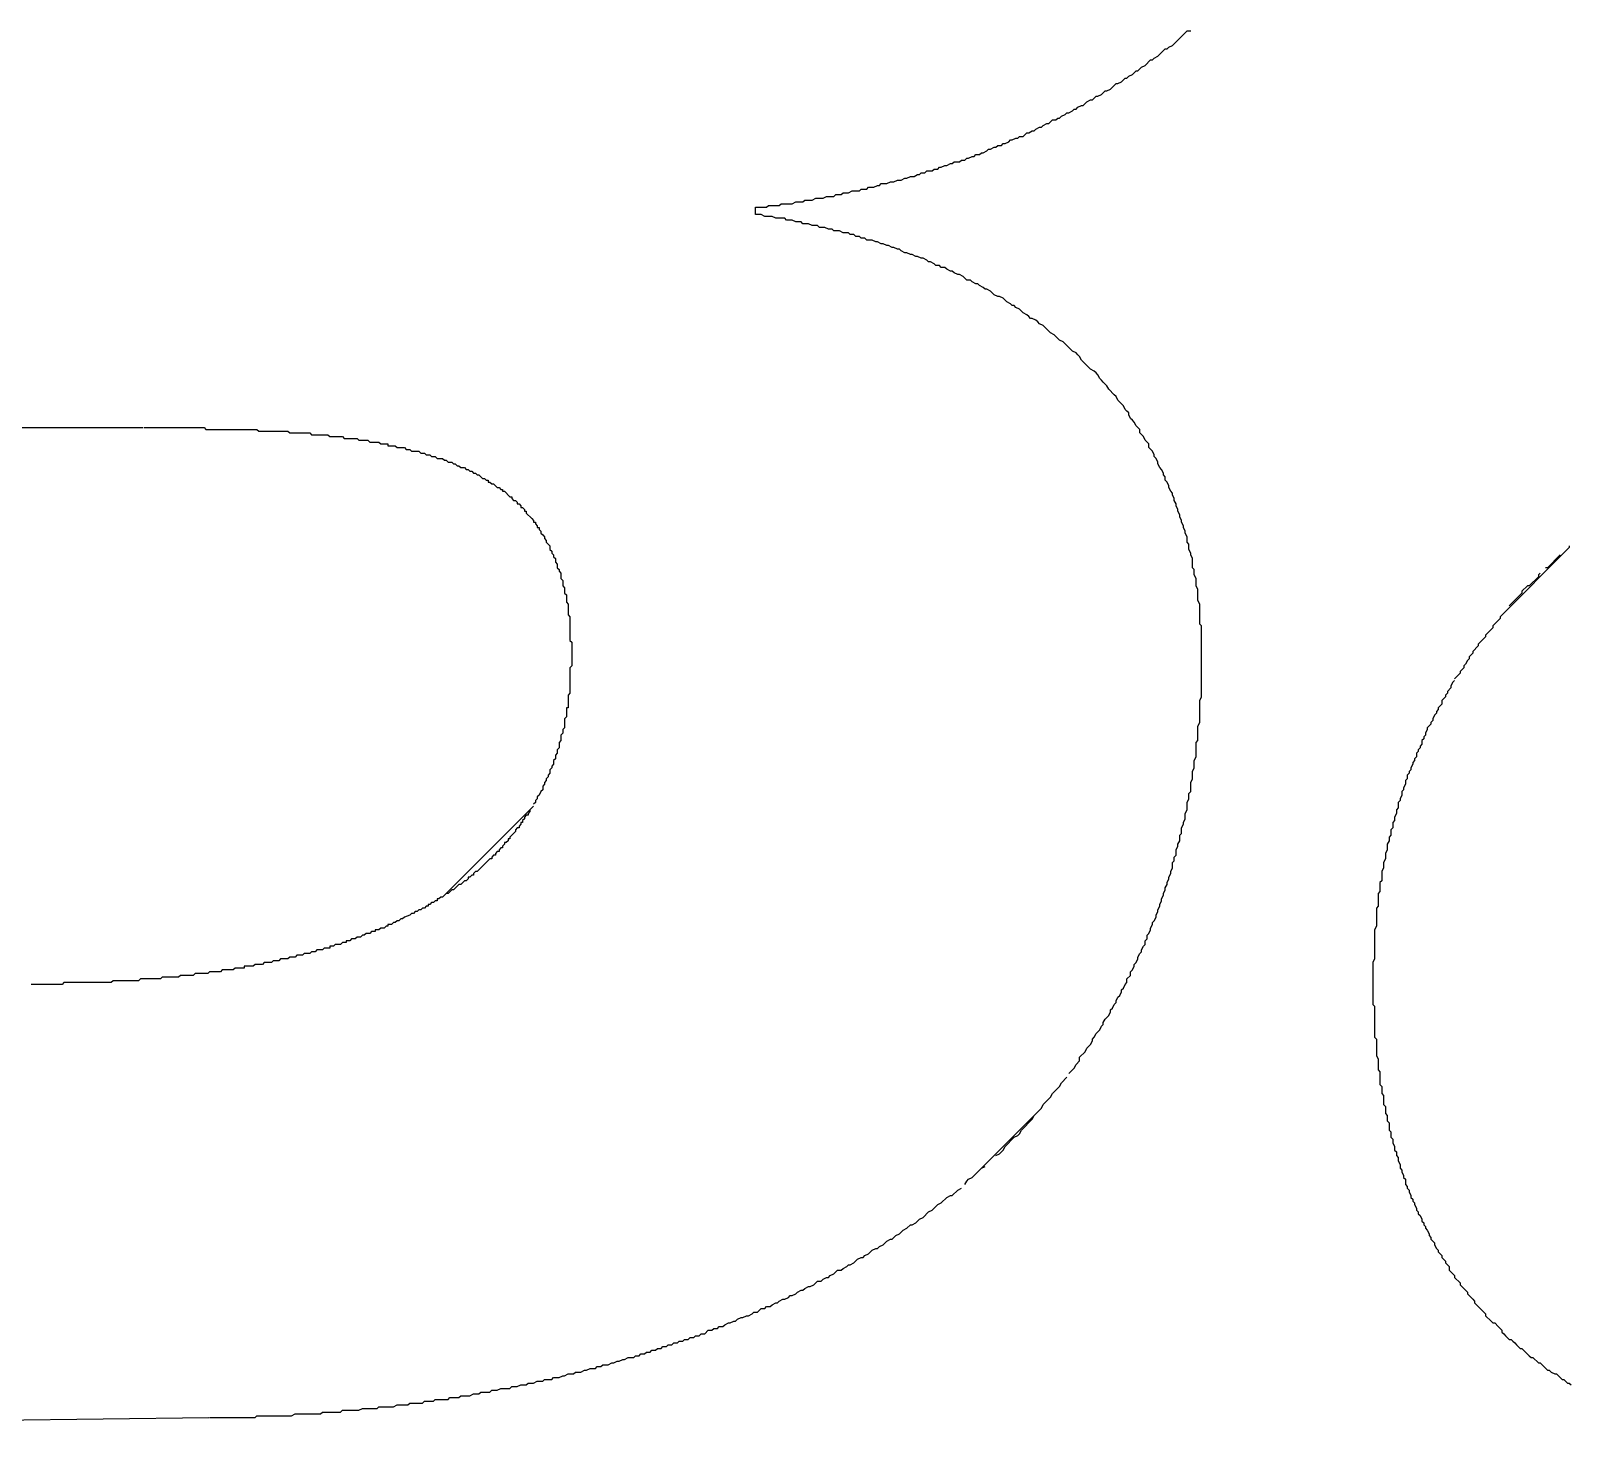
# Model space of a CAD drawing. Extents: x 168 to 388, y 259 to 356.
# Drawn here: x 220.987 to 221.832, y 307.776 to 308.545 of the extents above; entities that cross this region are included whole.
import ezdxf

# ---------------------------------------------------------------- set-up
doc = ezdxf.new("R2010")
doc.units = 0
doc.header["$MEASUREMENT"] = 0
doc.layers.get('0').update_dxf_attribs({"linetype": 'CONTINUOUS'})

msp = doc.modelspace()

# ---------------------------------------------------------------- linework, layer by layer
at = {"color": 7, "linetype": 'Continuous'}
for p, q in [((221.614, 308.537), (221.622, 308.545)), ((221.622, 308.545), (221.624, 308.545)), ((221.603, 308.529), (221.604, 308.53)), ((221.604, 308.53), (221.606, 308.531)), ((221.606, 308.531), (221.61, 308.535)), ((221.61, 308.535), (221.611, 308.535)), ((221.611, 308.535), (221.612, 308.536)), ((221.612, 308.536), (221.614, 308.537)), ((221.592, 308.521), (221.594, 308.523)), ((221.594, 308.523), (221.595, 308.523)), ((221.595, 308.523), (221.597, 308.525)), ((221.597, 308.525), (221.599, 308.526)), ((221.599, 308.526), (221.602, 308.529)), ((221.602, 308.529), (221.603, 308.529)), ((221.578, 308.512), (221.58, 308.513)), ((221.58, 308.513), (221.583, 308.516)), ((221.583, 308.516), (221.584, 308.516)), ((221.584, 308.516), (221.586, 308.517)), ((221.586, 308.517), (221.588, 308.519)), ((221.588, 308.519), (221.589, 308.519)), ((221.589, 308.519), (221.59, 308.52)), ((221.59, 308.52), (221.592, 308.521)), ((221.565, 308.504), (221.567, 308.506)), ((221.567, 308.506), (221.569, 308.507)), ((221.569, 308.507), (221.57, 308.507)), ((221.57, 308.507), (221.572, 308.509)), ((221.572, 308.509), (221.573, 308.509)), ((221.573, 308.509), (221.575, 308.51)), ((221.575, 308.51), (221.577, 308.512)), ((221.577, 308.512), (221.578, 308.512)), ((221.546, 308.494), (221.548, 308.496)), ((221.548, 308.496), (221.55, 308.496)), ((221.55, 308.496), (221.551, 308.497)), ((221.551, 308.497), (221.552, 308.497)), ((221.552, 308.497), (221.553, 308.498)), ((221.553, 308.498), (221.555, 308.499)), ((221.555, 308.499), (221.556, 308.5)), ((221.556, 308.5), (221.557, 308.5)), ((221.557, 308.5), (221.559, 308.501)), ((221.559, 308.501), (221.56, 308.502)), ((221.56, 308.502), (221.561, 308.502)), ((221.561, 308.502), (221.562, 308.503)), ((221.562, 308.503), (221.564, 308.504)), ((221.564, 308.504), (221.565, 308.504)), ((221.532, 308.487), (221.534, 308.489)), ((221.534, 308.489), (221.535, 308.489)), ((221.535, 308.489), (221.537, 308.49)), ((221.537, 308.49), (221.538, 308.49)), ((221.538, 308.49), (221.539, 308.491)), ((221.539, 308.491), (221.541, 308.492)), ((221.541, 308.492), (221.542, 308.492)), ((221.542, 308.492), (221.543, 308.493)), ((221.543, 308.493), (221.545, 308.494)), ((221.545, 308.494), (221.546, 308.494)), ((221.51, 308.478), (221.512, 308.479)), ((221.512, 308.479), (221.513, 308.48)), ((221.513, 308.48), (221.514, 308.48)), ((221.514, 308.48), (221.516, 308.481)), ((221.516, 308.481), (221.517, 308.481)), ((221.517, 308.481), (221.518, 308.482)), ((221.518, 308.482), (221.52, 308.482)), ((221.52, 308.482), (221.521, 308.483)), ((221.521, 308.483), (221.522, 308.483)), ((221.522, 308.483), (221.524, 308.484)), ((221.524, 308.484), (221.525, 308.485)), ((221.525, 308.485), (221.526, 308.485)), ((221.526, 308.485), (221.528, 308.486)), ((221.528, 308.486), (221.529, 308.486)), ((221.529, 308.486), (221.53, 308.487)), ((221.53, 308.487), (221.532, 308.487)), ((221.487, 308.47), (221.489, 308.471)), ((221.489, 308.471), (221.49, 308.471)), ((221.49, 308.471), (221.492, 308.472)), ((221.492, 308.472), (221.493, 308.472)), ((221.493, 308.472), (221.494, 308.473)), ((221.494, 308.473), (221.497, 308.473)), ((221.497, 308.473), (221.498, 308.474)), ((221.498, 308.474), (221.5, 308.474)), ((221.5, 308.474), (221.501, 308.475)), ((221.501, 308.475), (221.502, 308.475)), ((221.502, 308.475), (221.504, 308.476)), ((221.504, 308.476), (221.505, 308.476)), ((221.505, 308.476), (221.506, 308.477)), ((221.506, 308.477), (221.508, 308.477)), ((221.508, 308.477), (221.509, 308.478)), ((221.509, 308.478), (221.51, 308.478)), ((221.457, 308.461), (221.459, 308.462)), ((221.459, 308.462), (221.461, 308.462)), ((221.461, 308.462), (221.463, 308.463)), ((221.463, 308.463), (221.465, 308.463)), ((221.465, 308.463), (221.467, 308.464)), ((221.467, 308.464), (221.468, 308.464)), ((221.468, 308.464), (221.47, 308.465)), ((221.47, 308.465), (221.472, 308.465)), ((221.472, 308.465), (221.474, 308.466)), ((221.474, 308.466), (221.475, 308.466)), ((221.475, 308.466), (221.476, 308.467)), ((221.476, 308.467), (221.478, 308.467)), ((221.478, 308.467), (221.479, 308.468)), ((221.479, 308.468), (221.482, 308.468)), ((221.482, 308.468), (221.483, 308.469)), ((221.483, 308.469), (221.485, 308.469)), ((221.485, 308.469), (221.486, 308.47)), ((221.486, 308.47), (221.487, 308.47)), ((221.422, 308.453), (221.424, 308.454)), ((221.424, 308.454), (221.428, 308.454)), ((221.428, 308.454), (221.429, 308.455)), ((221.429, 308.455), (221.432, 308.455)), ((221.432, 308.455), (221.433, 308.456)), ((221.433, 308.456), (221.436, 308.456)), ((221.436, 308.456), (221.438, 308.457)), ((221.438, 308.457), (221.442, 308.457)), ((221.442, 308.457), (221.443, 308.458)), ((221.443, 308.458), (221.446, 308.458)), ((221.446, 308.458), (221.447, 308.459)), ((221.447, 308.459), (221.45, 308.459)), ((221.45, 308.459), (221.452, 308.46)), ((221.452, 308.46), (221.453, 308.46)), ((221.453, 308.46), (221.454, 308.461)), ((221.454, 308.461), (221.457, 308.461)), ((221.385, 308.448), (221.391, 308.448)), ((221.385, 308.444), (221.385, 308.448)), ((221.391, 308.448), (221.392, 308.449)), ((221.392, 308.449), (221.398, 308.449)), ((221.398, 308.449), (221.399, 308.45)), ((221.399, 308.45), (221.405, 308.45)), ((221.405, 308.45), (221.407, 308.451)), ((221.407, 308.451), (221.411, 308.451)), ((221.411, 308.451), (221.412, 308.452)), ((221.412, 308.452), (221.416, 308.452)), ((221.416, 308.452), (221.418, 308.453)), ((221.418, 308.453), (221.422, 308.453)), ((221.388, 308.444), (221.385, 308.444)), ((221.39, 308.443), (221.388, 308.444)), ((221.394, 308.443), (221.39, 308.443)), ((221.396, 308.442), (221.394, 308.443)), ((221.401, 308.442), (221.396, 308.442)), ((221.402, 308.441), (221.401, 308.442)), ((221.405, 308.441), (221.402, 308.441)), ((221.407, 308.44), (221.405, 308.441)), ((221.41, 308.44), (221.407, 308.44)), ((221.411, 308.439), (221.41, 308.44)), ((221.414, 308.439), (221.411, 308.439)), ((221.416, 308.438), (221.414, 308.439)), ((221.419, 308.438), (221.416, 308.438)), ((221.42, 308.437), (221.419, 308.438)), ((221.423, 308.437), (221.42, 308.437)), ((221.425, 308.436), (221.423, 308.437)), ((221.427, 308.436), (221.425, 308.436)), ((221.428, 308.435), (221.427, 308.436)), ((221.431, 308.435), (221.428, 308.435)), ((221.433, 308.434), (221.431, 308.435)), ((221.436, 308.434), (221.433, 308.434)), ((221.437, 308.433), (221.436, 308.434)), ((221.439, 308.433), (221.437, 308.433)), ((221.44, 308.432), (221.439, 308.433)), ((221.442, 308.432), (221.44, 308.432)), ((221.443, 308.431), (221.442, 308.432)), ((221.445, 308.431), (221.443, 308.431)), ((221.446, 308.43), (221.445, 308.431)), ((221.449, 308.43), (221.446, 308.43)), ((221.451, 308.429), (221.449, 308.43)), ((221.452, 308.429), (221.451, 308.429)), ((221.454, 308.428), (221.452, 308.429)), ((221.455, 308.428), (221.454, 308.428)), ((221.457, 308.427), (221.455, 308.428)), ((221.458, 308.427), (221.457, 308.427)), ((221.46, 308.426), (221.458, 308.427)), ((221.461, 308.426), (221.46, 308.426)), ((221.463, 308.425), (221.461, 308.426)), ((221.464, 308.425), (221.463, 308.425)), ((221.465, 308.424), (221.464, 308.425)), ((221.467, 308.423), (221.465, 308.424)), ((221.468, 308.423), (221.467, 308.423)), ((221.47, 308.422), (221.468, 308.423)), ((221.471, 308.422), (221.47, 308.422)), ((221.473, 308.421), (221.471, 308.422)), ((221.474, 308.421), (221.473, 308.421)), ((221.476, 308.42), (221.474, 308.421)), ((221.477, 308.42), (221.476, 308.42)), ((221.479, 308.419), (221.477, 308.42)), ((221.48, 308.418), (221.479, 308.419)), ((221.481, 308.418), (221.48, 308.418)), ((221.483, 308.417), (221.481, 308.418)), ((221.484, 308.416), (221.483, 308.417)), ((221.486, 308.416), (221.484, 308.416)), ((221.487, 308.415), (221.486, 308.416)), ((221.489, 308.415), (221.487, 308.415)), ((221.49, 308.414), (221.489, 308.415)), ((221.492, 308.413), (221.49, 308.414)), ((221.493, 308.413), (221.492, 308.413)), ((221.494, 308.412), (221.493, 308.413)), ((221.496, 308.411), (221.494, 308.412)), ((221.497, 308.411), (221.496, 308.411)), ((221.499, 308.41), (221.497, 308.411)), ((221.5, 308.409), (221.499, 308.41)), ((221.501, 308.408), (221.5, 308.409)), ((221.503, 308.408), (221.501, 308.408)), ((221.504, 308.407), (221.503, 308.408)), ((221.506, 308.406), (221.504, 308.407)), ((221.507, 308.406), (221.506, 308.406)), ((221.508, 308.405), (221.507, 308.406)), ((221.51, 308.404), (221.508, 308.405)), ((221.511, 308.403), (221.51, 308.404)), ((221.512, 308.403), (221.511, 308.403)), ((221.514, 308.402), (221.512, 308.403)), ((221.515, 308.401), (221.514, 308.402)), ((221.516, 308.4), (221.515, 308.401)), ((221.518, 308.399), (221.516, 308.4)), ((221.519, 308.399), (221.518, 308.399)), ((221.521, 308.398), (221.519, 308.399)), ((221.522, 308.397), (221.521, 308.398)), ((221.523, 308.396), (221.522, 308.397)), ((221.525, 308.395), (221.523, 308.396)), ((221.526, 308.394), (221.525, 308.395)), ((221.527, 308.394), (221.526, 308.394)), ((221.528, 308.393), (221.527, 308.394)), ((221.53, 308.392), (221.528, 308.393)), ((221.532, 308.39), (221.53, 308.392)), ((221.534, 308.389), (221.532, 308.39)), ((221.535, 308.388), (221.534, 308.389)), ((221.536, 308.387), (221.535, 308.388)), ((221.537, 308.387), (221.536, 308.387)), ((221.539, 308.386), (221.537, 308.387)), ((221.54, 308.385), (221.539, 308.386)), ((221.541, 308.384), (221.54, 308.385)), ((221.543, 308.383), (221.541, 308.384)), ((221.545, 308.381), (221.543, 308.383)), ((221.547, 308.379), (221.545, 308.381)), ((221.549, 308.378), (221.547, 308.379)), ((221.55, 308.377), (221.549, 308.378)), ((221.551, 308.376), (221.55, 308.377)), ((221.552, 308.375), (221.551, 308.376)), ((221.554, 308.374), (221.552, 308.375)), ((221.555, 308.373), (221.554, 308.374)), ((221.556, 308.372), (221.555, 308.373)), ((221.557, 308.371), (221.556, 308.372)), ((221.559, 308.369), (221.557, 308.371)), ((221.561, 308.368), (221.559, 308.369)), ((221.562, 308.367), (221.561, 308.368)), ((221.563, 308.366), (221.562, 308.367)), ((221.564, 308.364), (221.563, 308.366)), ((221.568, 308.36), (221.564, 308.364)), ((221.569, 308.359), (221.568, 308.36)), ((221.571, 308.358), (221.569, 308.359)), ((221.572, 308.357), (221.571, 308.358)), ((221.573, 308.356), (221.572, 308.357)), ((221.574, 308.354), (221.573, 308.356)), ((221.575, 308.353), (221.574, 308.354)), ((221.576, 308.352), (221.575, 308.353)), ((221.578, 308.35), (221.576, 308.352)), ((221.579, 308.348), (221.578, 308.35)), ((221.582, 308.345), (221.579, 308.348)), ((221.583, 308.344), (221.582, 308.345)), ((221.584, 308.342), (221.583, 308.344)), ((221.587, 308.339), (221.584, 308.342)), ((221.588, 308.337), (221.587, 308.339)), ((221.589, 308.336), (221.588, 308.337)), ((221.59, 308.335), (221.589, 308.336)), ((221.04851, 308.32677), (220.96469, 308.32677)), ((221.049, 308.327), (221.082, 308.327)), ((221.082, 308.327), (221.083, 308.326)), ((221.59, 308.334), (221.59, 308.335)), ((221.591, 308.332), (221.59, 308.334)), ((221.592, 308.331), (221.591, 308.332)), ((221.593, 308.33), (221.592, 308.331)), ((221.594, 308.328), (221.593, 308.33)), ((221.596, 308.326), (221.594, 308.328)), ((221.083, 308.326), (221.111, 308.326)), ((221.111, 308.326), (221.112, 308.325)), ((221.112, 308.325), (221.128, 308.325)), ((221.128, 308.325), (221.129, 308.324)), ((221.129, 308.324), (221.14, 308.324)), ((221.14, 308.324), (221.141, 308.323)), ((221.141, 308.323), (221.15, 308.323)), ((221.15, 308.323), (221.151, 308.322)), ((221.151, 308.322), (221.158, 308.322)), ((221.158, 308.322), (221.159, 308.321)), ((221.159, 308.321), (221.166, 308.321)), ((221.166, 308.321), (221.167, 308.32)), ((221.167, 308.32), (221.172, 308.32)), ((221.172, 308.32), (221.173, 308.319)), ((221.173, 308.319), (221.178, 308.319)), ((221.178, 308.319), (221.179, 308.318)), ((221.596, 308.324), (221.596, 308.326)), ((221.598, 308.322), (221.596, 308.324)), ((221.599, 308.32), (221.598, 308.322)), ((221.6, 308.319), (221.599, 308.32)), ((221.601, 308.318), (221.6, 308.319)), ((221.179, 308.318), (221.183, 308.318)), ((221.183, 308.318), (221.183, 308.317)), ((221.183, 308.317), (221.187, 308.317)), ((221.187, 308.317), (221.188, 308.316)), ((221.188, 308.316), (221.192, 308.316)), ((221.192, 308.316), (221.193, 308.315)), ((221.193, 308.315), (221.195, 308.315)), ((221.195, 308.315), (221.196, 308.314)), ((221.196, 308.314), (221.2, 308.314)), ((221.2, 308.314), (221.201, 308.313)), ((221.201, 308.313), (221.203, 308.313)), ((221.203, 308.313), (221.204, 308.312)), ((221.204, 308.312), (221.206, 308.312)), ((221.206, 308.312), (221.207, 308.311)), ((221.207, 308.311), (221.209, 308.311)), ((221.209, 308.311), (221.21, 308.31)), ((221.21, 308.31), (221.213, 308.31)), ((221.213, 308.31), (221.214, 308.309)), ((221.601, 308.316), (221.601, 308.318)), ((221.603, 308.314), (221.601, 308.316)), ((221.604, 308.312), (221.603, 308.314)), ((221.604, 308.311), (221.604, 308.312)), ((221.605, 308.31), (221.604, 308.311)), ((221.606, 308.308), (221.605, 308.31)), ((221.214, 308.309), (221.215, 308.309)), ((221.215, 308.309), (221.216, 308.308)), ((221.216, 308.308), (221.218, 308.308)), ((221.218, 308.308), (221.219, 308.307)), ((221.219, 308.307), (221.22, 308.307)), ((221.22, 308.307), (221.221, 308.306)), ((221.221, 308.306), (221.222, 308.306)), ((221.222, 308.306), (221.223, 308.305)), ((221.223, 308.305), (221.225, 308.305)), ((221.225, 308.305), (221.226, 308.304)), ((221.226, 308.304), (221.227, 308.304)), ((221.227, 308.304), (221.228, 308.303)), ((221.228, 308.303), (221.229, 308.303)), ((221.229, 308.303), (221.23, 308.302)), ((221.23, 308.302), (221.231, 308.302)), ((221.231, 308.302), (221.232, 308.301)), ((221.606, 308.307), (221.606, 308.308)), ((221.607, 308.305), (221.606, 308.307)), ((221.608, 308.304), (221.607, 308.305)), ((221.609, 308.302), (221.608, 308.304)), ((221.609, 308.301), (221.609, 308.302)), ((221.232, 308.301), (221.233, 308.301)), ((221.233, 308.301), (221.234, 308.3)), ((221.234, 308.3), (221.235, 308.299)), ((221.235, 308.299), (221.236, 308.299)), ((221.236, 308.299), (221.237, 308.298)), ((221.237, 308.298), (221.238, 308.298)), ((221.238, 308.298), (221.238, 308.297)), ((221.238, 308.297), (221.239, 308.297)), ((221.239, 308.297), (221.24, 308.296)), ((221.24, 308.296), (221.241, 308.296)), ((221.241, 308.296), (221.242, 308.295)), ((221.242, 308.295), (221.243, 308.294)), ((221.243, 308.294), (221.244, 308.294)), ((221.244, 308.294), (221.245, 308.293)), ((221.245, 308.293), (221.246, 308.293)), ((221.246, 308.293), (221.246, 308.292)), ((221.61, 308.3), (221.609, 308.301)), ((221.61, 308.298), (221.61, 308.3)), ((221.611, 308.297), (221.61, 308.298)), ((221.612, 308.295), (221.611, 308.297)), ((221.612, 308.294), (221.612, 308.295)), ((221.613, 308.292), (221.612, 308.294)), ((221.246, 308.292), (221.247, 308.292)), ((221.247, 308.292), (221.25, 308.289)), ((221.25, 308.289), (221.251, 308.289)), ((221.251, 308.289), (221.251, 308.288)), ((221.251, 308.288), (221.252, 308.287)), ((221.252, 308.287), (221.253, 308.287)), ((221.253, 308.287), (221.254, 308.286)), ((221.254, 308.286), (221.254, 308.285)), ((221.254, 308.285), (221.255, 308.285)), ((221.255, 308.285), (221.256, 308.284)), ((221.614, 308.291), (221.613, 308.292)), ((221.614, 308.29), (221.614, 308.291)), ((221.615, 308.288), (221.614, 308.29)), ((221.615, 308.287), (221.615, 308.288)), ((221.616, 308.285), (221.615, 308.287)), ((221.616, 308.284), (221.616, 308.285)), ((221.256, 308.284), (221.256, 308.283)), ((221.256, 308.283), (221.257, 308.283)), ((221.257, 308.283), (221.258, 308.282)), ((221.258, 308.282), (221.258, 308.281)), ((221.258, 308.281), (221.259, 308.281)), ((221.259, 308.281), (221.259, 308.28)), ((221.259, 308.28), (221.262, 308.277)), ((221.262, 308.277), (221.263, 308.276)), ((221.263, 308.276), (221.263, 308.275)), ((221.617, 308.282), (221.616, 308.284)), ((221.617, 308.281), (221.617, 308.282)), ((221.618, 308.279), (221.617, 308.281)), ((221.618, 308.278), (221.618, 308.279)), ((221.619, 308.276), (221.618, 308.278)), ((221.619, 308.275), (221.619, 308.276)), ((221.263, 308.275), (221.264, 308.275)), ((221.264, 308.275), (221.264, 308.274)), ((221.264, 308.274), (221.265, 308.273)), ((221.265, 308.273), (221.265, 308.272)), ((221.265, 308.272), (221.266, 308.272)), ((221.266, 308.272), (221.266, 308.271)), ((221.266, 308.271), (221.267, 308.27)), ((221.267, 308.27), (221.267, 308.269)), ((221.267, 308.269), (221.268, 308.268)), ((221.268, 308.268), (221.269, 308.267)), ((221.62, 308.273), (221.619, 308.275)), ((221.62, 308.272), (221.62, 308.273)), ((221.621, 308.27), (221.62, 308.272)), ((221.621, 308.269), (221.621, 308.27)), ((221.622, 308.267), (221.621, 308.269)), ((221.269, 308.267), (221.269, 308.266)), ((221.269, 308.266), (221.27, 308.265)), ((221.27, 308.265), (221.27, 308.264)), ((221.27, 308.264), (221.271, 308.263)), ((221.271, 308.263), (221.272, 308.262)), ((221.272, 308.262), (221.272, 308.26)), ((221.272, 308.26), (221.273, 308.259)), ((221.622, 308.264), (221.622, 308.267)), ((221.623, 308.263), (221.622, 308.264)), ((221.623, 308.26), (221.623, 308.263)), ((221.624, 308.258), (221.623, 308.26)), ((221.832, 308.261), (221.794, 308.223)), ((221.832, 308.262), (221.832, 308.261)), ((221.273, 308.259), (221.273, 308.258)), ((221.273, 308.258), (221.274, 308.257)), ((221.274, 308.257), (221.274, 308.256)), ((221.274, 308.256), (221.275, 308.255)), ((221.275, 308.255), (221.275, 308.253)), ((221.275, 308.253), (221.276, 308.252)), ((221.276, 308.252), (221.276, 308.25)), ((221.624, 308.257), (221.624, 308.258)), ((221.625, 308.255), (221.624, 308.257)), ((221.625, 308.25), (221.625, 308.255)), ((221.827, 308.257), (221.82, 308.25)), ((221.276, 308.25), (221.277, 308.249)), ((221.277, 308.249), (221.277, 308.248)), ((221.277, 308.248), (221.278, 308.247)), ((221.278, 308.247), (221.278, 308.244)), ((221.278, 308.244), (221.279, 308.243)), ((221.279, 308.243), (221.279, 308.24)), ((221.626, 308.249), (221.625, 308.25)), ((221.626, 308.246), (221.626, 308.249)), ((221.627, 308.244), (221.626, 308.246)), ((221.627, 308.24), (221.627, 308.244)), ((221.815, 308.245), (221.81, 308.24)), ((221.816, 308.247), (221.815, 308.246)), ((221.815, 308.246), (221.815, 308.245)), ((221.82, 308.25), (221.819, 308.25)), ((221.279, 308.24), (221.28, 308.239)), ((221.28, 308.239), (221.28, 308.236)), ((221.28, 308.236), (221.281, 308.235)), ((221.281, 308.235), (221.281, 308.231)), ((221.628, 308.238), (221.627, 308.24)), ((221.628, 308.232), (221.628, 308.238)), ((221.806, 308.236), (221.799, 308.229)), ((221.809, 308.24), (221.806, 308.237)), ((221.806, 308.237), (221.806, 308.236)), ((221.81, 308.24), (221.809, 308.24)), ((221.281, 308.231), (221.282, 308.23)), ((221.282, 308.23), (221.282, 308.224)), ((221.629, 308.23), (221.628, 308.232)), ((221.629, 308.219), (221.629, 308.23)), ((221.282, 308.224), (221.283, 308.223)), ((221.283, 308.223), (221.283, 308.21)), ((221.63, 308.218), (221.629, 308.219)), ((221.63, 308.179), (221.63, 308.218)), ((221.79, 308.217), (221.786, 308.213)), ((221.794, 308.222), (221.79, 308.218)), ((221.79, 308.218), (221.79, 308.217)), ((221.794, 308.223), (221.794, 308.222)), ((221.283, 308.21), (221.284, 308.209)), ((221.284, 308.209), (221.284, 308.196)), ((221.786, 308.212), (221.782, 308.208)), ((221.786, 308.213), (221.786, 308.212)), ((221.777, 308.2), (221.776, 308.199)), ((221.779, 308.203), (221.777, 308.201)), ((221.777, 308.201), (221.777, 308.2)), ((221.782, 308.207), (221.779, 308.204)), ((221.779, 308.204), (221.779, 308.203)), ((221.782, 308.208), (221.782, 308.207)), ((221.284, 308.196), (221.283, 308.195)), ((221.283, 308.195), (221.283, 308.181)), ((221.772, 308.192), (221.769, 308.189)), ((221.774, 308.195), (221.772, 308.193)), ((221.772, 308.193), (221.772, 308.192)), ((221.775, 308.197), (221.774, 308.196)), ((221.774, 308.196), (221.774, 308.195)), ((221.776, 308.199), (221.775, 308.197)), ((221.767, 308.184), (221.765, 308.182)), ((221.768, 308.187), (221.767, 308.185)), ((221.767, 308.185), (221.767, 308.184)), ((221.769, 308.188), (221.768, 308.187)), ((221.283, 308.181), (221.282, 308.18)), ((221.282, 308.18), (221.282, 308.173)), ((221.629, 308.177), (221.63, 308.179)), ((221.629, 308.165), (221.629, 308.177)), ((221.762, 308.175), (221.76, 308.173)), ((221.764, 308.179), (221.762, 308.177)), ((221.762, 308.177), (221.762, 308.175)), ((221.765, 308.181), (221.764, 308.18)), ((221.764, 308.18), (221.764, 308.179)), ((221.765, 308.182), (221.765, 308.181)), ((221.281, 308.168), (221.28, 308.167)), ((221.28, 308.167), (221.28, 308.162)), ((221.282, 308.173), (221.281, 308.173)), ((221.281, 308.173), (221.281, 308.168)), ((221.757, 308.166), (221.756, 308.165)), ((221.758, 308.169), (221.757, 308.167)), ((221.757, 308.167), (221.757, 308.166)), ((221.759, 308.17), (221.758, 308.169)), ((221.76, 308.172), (221.759, 308.171)), ((221.759, 308.171), (221.759, 308.17)), ((221.76, 308.173), (221.76, 308.172)), ((221.279, 308.159), (221.278, 308.158)), ((221.278, 308.158), (221.278, 308.155)), ((221.28, 308.162), (221.279, 308.161)), ((221.279, 308.161), (221.279, 308.159)), ((221.628, 308.163), (221.629, 308.165)), ((221.628, 308.155), (221.628, 308.163)), ((221.753, 308.158), (221.752, 308.157)), ((221.754, 308.161), (221.753, 308.159)), ((221.753, 308.159), (221.753, 308.158)), ((221.756, 308.164), (221.754, 308.162)), ((221.754, 308.162), (221.754, 308.161)), ((221.756, 308.165), (221.756, 308.164)), ((221.277, 308.151), (221.276, 308.15)), ((221.276, 308.15), (221.276, 308.148)), ((221.278, 308.155), (221.277, 308.154)), ((221.277, 308.154), (221.277, 308.151)), ((221.627, 308.154), (221.628, 308.155)), ((221.627, 308.146), (221.627, 308.154)), ((221.75, 308.151), (221.749, 308.15)), ((221.749, 308.15), (221.749, 308.149)), ((221.751, 308.153), (221.75, 308.152)), ((221.75, 308.152), (221.75, 308.151)), ((221.752, 308.156), (221.751, 308.155)), ((221.751, 308.155), (221.751, 308.153)), ((221.752, 308.157), (221.752, 308.156)), ((221.274, 308.142), (221.273, 308.141)), ((221.273, 308.141), (221.273, 308.14)), ((221.275, 308.145), (221.274, 308.144)), ((221.274, 308.144), (221.274, 308.142)), ((221.276, 308.148), (221.275, 308.147)), ((221.275, 308.147), (221.275, 308.145)), ((221.626, 308.144), (221.627, 308.146)), ((221.626, 308.14), (221.626, 308.144)), ((221.746, 308.142), (221.745, 308.14)), ((221.747, 308.144), (221.746, 308.143)), ((221.746, 308.143), (221.746, 308.142)), ((221.748, 308.146), (221.747, 308.145)), ((221.747, 308.145), (221.747, 308.144)), ((221.749, 308.149), (221.748, 308.148)), ((221.748, 308.148), (221.748, 308.146)), ((221.27, 308.133), (221.269, 308.132)), ((221.271, 308.135), (221.27, 308.134)), ((221.27, 308.134), (221.27, 308.133)), ((221.272, 308.137), (221.271, 308.136)), ((221.271, 308.136), (221.271, 308.135)), ((221.273, 308.14), (221.272, 308.139)), ((221.272, 308.139), (221.272, 308.137)), ((221.624, 308.132), (221.625, 308.134)), ((221.625, 308.138), (221.626, 308.14)), ((221.625, 308.134), (221.625, 308.138)), ((221.743, 308.134), (221.742, 308.133)), ((221.742, 308.133), (221.742, 308.131)), ((221.744, 308.137), (221.743, 308.136)), ((221.743, 308.136), (221.743, 308.134)), ((221.745, 308.139), (221.744, 308.138)), ((221.744, 308.138), (221.744, 308.137)), ((221.745, 308.14), (221.745, 308.139)), ((221.266, 308.125), (221.265, 308.124)), ((221.265, 308.124), (221.265, 308.123)), ((221.267, 308.127), (221.266, 308.125)), ((221.268, 308.128), (221.267, 308.127)), ((221.269, 308.131), (221.268, 308.13)), ((221.268, 308.13), (221.268, 308.128)), ((221.269, 308.132), (221.269, 308.131)), ((221.623, 308.126), (221.624, 308.127)), ((221.623, 308.123), (221.623, 308.126)), ((221.624, 308.127), (221.624, 308.132)), ((221.74, 308.125), (221.739, 308.123)), ((221.741, 308.128), (221.74, 308.127)), ((221.74, 308.127), (221.74, 308.125)), ((221.742, 308.131), (221.741, 308.129)), ((221.741, 308.129), (221.741, 308.128)), ((221.263, 308.119), (221.213, 308.069)), ((221.261, 308.116), (221.26, 308.115)), ((221.261, 308.117), (221.261, 308.116)), ((221.264, 308.121), (221.263, 308.12)), ((221.265, 308.123), (221.264, 308.122)), ((221.264, 308.122), (221.264, 308.121)), ((221.621, 308.115), (221.622, 308.117)), ((221.622, 308.121), (221.623, 308.123)), ((221.622, 308.117), (221.622, 308.121)), ((221.738, 308.118), (221.737, 308.117)), ((221.737, 308.117), (221.737, 308.115)), ((221.739, 308.122), (221.738, 308.121)), ((221.738, 308.121), (221.738, 308.118)), ((221.739, 308.123), (221.739, 308.122)), ((221.254, 308.107), (221.253, 308.106)), ((221.255, 308.107), (221.254, 308.107)), ((221.256, 308.109), (221.255, 308.108)), ((221.255, 308.108), (221.255, 308.107)), ((221.257, 308.11), (221.256, 308.11)), ((221.256, 308.11), (221.256, 308.109)), ((221.258, 308.112), (221.257, 308.111)), ((221.257, 308.111), (221.257, 308.11)), ((221.259, 308.114), (221.258, 308.113)), ((221.258, 308.113), (221.258, 308.112)), ((221.26, 308.114), (221.259, 308.114)), ((221.26, 308.115), (221.26, 308.114)), ((221.619, 308.107), (221.62, 308.109)), ((221.619, 308.104), (221.619, 308.107)), ((221.62, 308.11), (221.621, 308.112)), ((221.62, 308.109), (221.62, 308.11)), ((221.621, 308.112), (221.621, 308.115)), ((221.735, 308.107), (221.734, 308.106)), ((221.736, 308.111), (221.735, 308.11)), ((221.735, 308.11), (221.735, 308.107)), ((221.737, 308.115), (221.736, 308.113)), ((221.736, 308.113), (221.736, 308.111)), ((221.248, 308.099), (221.247, 308.099)), ((221.247, 308.099), (221.247, 308.098)), ((221.249, 308.1), (221.248, 308.099)), ((221.25, 308.101), (221.249, 308.101)), ((221.249, 308.101), (221.249, 308.1)), ((221.253, 308.105), (221.25, 308.102)), ((221.25, 308.102), (221.25, 308.101)), ((221.253, 308.106), (221.253, 308.105)), ((221.617, 308.098), (221.618, 308.1)), ((221.618, 308.103), (221.619, 308.104)), ((221.618, 308.1), (221.618, 308.103)), ((221.733, 308.1), (221.732, 308.098)), ((221.734, 308.103), (221.733, 308.102)), ((221.733, 308.102), (221.733, 308.1)), ((221.734, 308.106), (221.734, 308.103)), ((221.239, 308.09), (221.232, 308.083)), ((221.24, 308.09), (221.239, 308.09)), ((221.241, 308.092), (221.24, 308.091)), ((221.24, 308.091), (221.24, 308.09)), ((221.242, 308.092), (221.241, 308.092)), ((221.243, 308.094), (221.242, 308.093)), ((221.242, 308.093), (221.242, 308.092)), ((221.244, 308.094), (221.243, 308.094)), ((221.245, 308.096), (221.244, 308.095)), ((221.244, 308.095), (221.244, 308.094)), ((221.246, 308.096), (221.245, 308.096)), ((221.247, 308.098), (221.246, 308.097)), ((221.246, 308.097), (221.246, 308.096)), ((221.615, 308.091), (221.616, 308.092)), ((221.615, 308.089), (221.615, 308.091)), ((221.616, 308.095), (221.617, 308.097)), ((221.616, 308.092), (221.616, 308.095)), ((221.617, 308.097), (221.617, 308.098)), ((221.731, 308.09), (221.73, 308.088)), ((221.732, 308.095), (221.731, 308.093)), ((221.731, 308.093), (221.731, 308.09)), ((221.732, 308.098), (221.732, 308.095)), ((221.231, 308.083), (221.23, 308.082)), ((221.23, 308.082), (221.23, 308.081)), ((221.232, 308.083), (221.231, 308.083)), ((221.612, 308.08), (221.613, 308.082)), ((221.613, 308.083), (221.614, 308.085)), ((221.613, 308.082), (221.613, 308.083)), ((221.614, 308.088), (221.615, 308.089)), ((221.614, 308.085), (221.614, 308.088)), ((221.73, 308.085), (221.729, 308.083)), ((221.729, 308.083), (221.729, 308.078)), ((221.73, 308.088), (221.73, 308.085)), ((221.218, 308.073), (221.216, 308.071)), ((221.219, 308.073), (221.218, 308.073)), ((221.222, 308.076), (221.219, 308.073)), ((221.223, 308.076), (221.222, 308.076)), ((221.225, 308.078), (221.223, 308.076)), ((221.226, 308.078), (221.225, 308.078)), ((221.227, 308.079), (221.226, 308.078)), ((221.228, 308.08), (221.227, 308.08)), ((221.227, 308.08), (221.227, 308.079)), ((221.229, 308.081), (221.228, 308.08)), ((221.23, 308.081), (221.229, 308.081)), ((221.609, 308.071), (221.61, 308.073)), ((221.61, 308.074), (221.611, 308.076)), ((221.61, 308.073), (221.61, 308.074)), ((221.611, 308.077), (221.612, 308.079)), ((221.611, 308.076), (221.611, 308.077)), ((221.612, 308.079), (221.612, 308.08)), ((221.729, 308.078), (221.728, 308.077)), ((221.728, 308.077), (221.728, 308.072)), ((221.206, 308.065), (221.205, 308.065)), ((221.205, 308.065), (221.205, 308.064)), ((221.207, 308.066), (221.206, 308.065)), ((221.208, 308.066), (221.207, 308.066)), ((221.209, 308.067), (221.208, 308.066)), ((221.21, 308.067), (221.209, 308.067)), ((221.211, 308.068), (221.21, 308.068)), ((221.21, 308.068), (221.21, 308.067)), ((221.212, 308.069), (221.211, 308.068)), ((221.213, 308.069), (221.212, 308.069)), ((221.216, 308.071), (221.215, 308.071)), ((221.607, 308.065), (221.608, 308.067)), ((221.607, 308.064), (221.607, 308.065)), ((221.608, 308.068), (221.609, 308.07)), ((221.608, 308.067), (221.608, 308.068)), ((221.609, 308.07), (221.609, 308.071)), ((221.728, 308.072), (221.727, 308.071)), ((221.727, 308.071), (221.727, 308.064)), ((221.19, 308.057), (221.189, 308.056)), ((221.191, 308.057), (221.19, 308.057)), ((221.192, 308.058), (221.191, 308.057)), ((221.195, 308.059), (221.192, 308.058)), ((221.196, 308.06), (221.195, 308.059)), ((221.197, 308.06), (221.196, 308.06)), ((221.198, 308.061), (221.197, 308.06)), ((221.199, 308.061), (221.198, 308.061)), ((221.2, 308.062), (221.199, 308.061)), ((221.201, 308.062), (221.2, 308.062)), ((221.202, 308.063), (221.201, 308.062)), ((221.203, 308.063), (221.202, 308.063)), ((221.204, 308.064), (221.203, 308.063)), ((221.205, 308.064), (221.204, 308.064)), ((221.604, 308.056), (221.605, 308.058)), ((221.605, 308.059), (221.606, 308.061)), ((221.605, 308.058), (221.605, 308.059)), ((221.606, 308.062), (221.607, 308.064)), ((221.606, 308.061), (221.606, 308.062)), ((221.727, 308.064), (221.726, 308.063)), ((221.726, 308.063), (221.726, 308.053)), ((221.169, 308.048), (221.168, 308.047)), ((221.17, 308.048), (221.169, 308.048)), ((221.171, 308.049), (221.17, 308.048)), ((221.173, 308.049), (221.171, 308.049)), ((221.174, 308.05), (221.173, 308.049)), ((221.176, 308.05), (221.174, 308.05)), ((221.178, 308.051), (221.176, 308.051)), ((221.176, 308.051), (221.176, 308.05)), ((221.179, 308.052), (221.178, 308.051)), ((221.181, 308.052), (221.179, 308.052)), ((221.182, 308.053), (221.181, 308.052)), ((221.183, 308.053), (221.182, 308.053)), ((221.185, 308.054), (221.183, 308.054)), ((221.183, 308.054), (221.183, 308.053)), ((221.186, 308.055), (221.185, 308.054)), ((221.187, 308.055), (221.186, 308.055)), ((221.188, 308.056), (221.187, 308.055)), ((221.189, 308.056), (221.188, 308.056)), ((221.6, 308.048), (221.601, 308.049)), ((221.6, 308.046), (221.6, 308.048)), ((221.601, 308.049), (221.602, 308.051)), ((221.602, 308.052), (221.603, 308.054)), ((221.602, 308.051), (221.602, 308.052)), ((221.603, 308.055), (221.604, 308.056)), ((221.603, 308.054), (221.603, 308.055)), ((221.726, 308.053), (221.725, 308.051)), ((221.725, 308.051), (221.725, 308.035)), ((221.144, 308.04), (221.143, 308.039)), ((221.147, 308.04), (221.144, 308.04)), ((221.148, 308.041), (221.147, 308.04)), ((221.151, 308.041), (221.148, 308.041)), ((221.153, 308.042), (221.151, 308.042)), ((221.151, 308.042), (221.151, 308.041)), ((221.154, 308.043), (221.153, 308.042)), ((221.157, 308.043), (221.154, 308.043)), ((221.158, 308.044), (221.157, 308.043)), ((221.16, 308.044), (221.158, 308.044)), ((221.162, 308.045), (221.16, 308.045)), ((221.16, 308.045), (221.16, 308.044)), ((221.163, 308.046), (221.162, 308.045)), ((221.165, 308.046), (221.163, 308.046)), ((221.166, 308.047), (221.165, 308.046)), ((221.168, 308.047), (221.166, 308.047)), ((221.597, 308.04), (221.598, 308.042)), ((221.597, 308.039), (221.597, 308.04)), ((221.598, 308.042), (221.599, 308.043)), ((221.599, 308.045), (221.6, 308.046)), ((221.599, 308.043), (221.599, 308.045)), ((221.109, 308.031), (221.104, 308.031)), ((221.104, 308.031), (221.104, 308.03)), ((221.11, 308.032), (221.109, 308.031)), ((221.114, 308.032), (221.11, 308.032)), ((221.115, 308.033), (221.114, 308.032)), ((221.119, 308.033), (221.115, 308.033)), ((221.12, 308.034), (221.119, 308.033)), ((221.123, 308.034), (221.12, 308.034)), ((221.124, 308.035), (221.123, 308.034)), ((221.128, 308.035), (221.124, 308.035)), ((221.129, 308.036), (221.128, 308.035)), ((221.132, 308.036), (221.129, 308.036)), ((221.133, 308.037), (221.132, 308.036)), ((221.136, 308.037), (221.133, 308.037)), ((221.137, 308.038), (221.136, 308.037)), ((221.14, 308.038), (221.137, 308.038)), ((221.141, 308.039), (221.14, 308.038)), ((221.143, 308.039), (221.141, 308.039)), ((221.592, 308.029), (221.593, 308.031)), ((221.593, 308.032), (221.594, 308.033)), ((221.593, 308.031), (221.593, 308.032)), ((221.594, 308.033), (221.595, 308.035)), ((221.595, 308.036), (221.596, 308.038)), ((221.595, 308.035), (221.595, 308.036)), ((221.596, 308.038), (221.597, 308.039)), ((221.725, 308.035), (221.724, 308.033)), ((221.724, 308.033), (221.724, 308.01)), ((221.032, 308.023), (221.031, 308.022)), ((221.046, 308.023), (221.032, 308.023)), ((221.047, 308.024), (221.046, 308.023)), ((221.058, 308.024), (221.047, 308.024)), ((221.059, 308.025), (221.058, 308.024)), ((221.068, 308.025), (221.059, 308.025)), ((221.069, 308.026), (221.068, 308.025)), ((221.076, 308.026), (221.069, 308.026)), ((221.077, 308.027), (221.076, 308.026)), ((221.084, 308.027), (221.077, 308.027)), ((221.085, 308.028), (221.084, 308.027)), ((221.091, 308.028), (221.085, 308.028)), ((221.092, 308.029), (221.091, 308.028)), ((221.098, 308.029), (221.092, 308.029)), ((221.099, 308.03), (221.098, 308.029)), ((221.104, 308.03), (221.099, 308.03)), ((221.589, 308.024), (221.591, 308.026)), ((221.589, 308.022), (221.589, 308.024)), ((221.591, 308.028), (221.592, 308.029)), ((221.591, 308.026), (221.591, 308.028)), ((221.004, 308.021), (220.987, 308.021)), ((221.005, 308.022), (221.004, 308.021)), ((221.031, 308.022), (221.005, 308.022)), ((221.583, 308.012), (221.584, 308.014)), ((221.584, 308.014), (221.585, 308.015)), ((221.585, 308.015), (221.586, 308.017)), ((221.586, 308.018), (221.587, 308.019)), ((221.586, 308.017), (221.586, 308.018)), ((221.587, 308.019), (221.588, 308.021)), ((221.588, 308.021), (221.589, 308.022)), ((221.579, 308.004), (221.58, 308.006)), ((221.58, 308.007), (221.581, 308.008)), ((221.58, 308.006), (221.58, 308.007)), ((221.581, 308.008), (221.582, 308.01)), ((221.582, 308.01), (221.583, 308.011)), ((221.583, 308.011), (221.583, 308.012)), ((221.724, 308.01), (221.725, 308.009)), ((221.725, 308.009), (221.725, 307.992)), ((221.574, 307.996), (221.575, 307.998)), ((221.575, 307.998), (221.576, 307.999)), ((221.576, 308), (221.577, 308.002)), ((221.576, 307.999), (221.576, 308)), ((221.577, 308.002), (221.579, 308.004)), ((221.569, 307.988), (221.57, 307.99)), ((221.57, 307.991), (221.571, 307.992)), ((221.57, 307.99), (221.57, 307.991)), ((221.571, 307.992), (221.572, 307.994)), ((221.572, 307.994), (221.574, 307.996)), ((221.725, 307.992), (221.726, 307.991)), ((221.726, 307.991), (221.726, 307.982)), ((221.563, 307.981), (221.566, 307.984)), ((221.563, 307.979), (221.563, 307.981)), ((221.566, 307.984), (221.567, 307.986)), ((221.567, 307.986), (221.569, 307.988)), ((221.726, 307.982), (221.727, 307.98)), ((221.727, 307.98), (221.727, 307.974)), ((221.557, 307.972), (221.56, 307.975)), ((221.56, 307.975), (221.561, 307.977)), ((221.561, 307.977), (221.563, 307.979)), ((221.727, 307.974), (221.728, 307.973)), ((221.728, 307.973), (221.728, 307.966)), ((221.548, 307.961), (221.552, 307.965)), ((221.552, 307.965), (221.553, 307.967)), ((221.553, 307.967), (221.556, 307.97)), ((221.728, 307.966), (221.729, 307.965)), ((221.729, 307.965), (221.729, 307.961)), ((221.542, 307.953), (221.543, 307.955)), ((221.543, 307.955), (221.547, 307.959)), ((221.547, 307.959), (221.548, 307.961)), ((221.729, 307.961), (221.73, 307.96)), ((221.73, 307.96), (221.73, 307.955)), ((221.73, 307.955), (221.731, 307.954)), ((221.504, 307.915), (221.542, 307.953)), ((221.531, 307.941), (221.537, 307.947)), ((221.537, 307.947), (221.538, 307.949)), ((221.731, 307.954), (221.731, 307.95)), ((221.731, 307.95), (221.732, 307.949)), ((221.732, 307.949), (221.732, 307.946)), ((221.527, 307.937), (221.529, 307.938)), ((221.529, 307.938), (221.53, 307.939)), ((221.53, 307.939), (221.531, 307.941)), ((221.732, 307.946), (221.733, 307.945)), ((221.733, 307.945), (221.733, 307.941)), ((221.733, 307.941), (221.734, 307.94)), ((221.734, 307.94), (221.734, 307.937)), ((221.519, 307.928), (221.521, 307.93)), ((221.521, 307.93), (221.522, 307.932)), ((221.522, 307.932), (221.527, 307.937)), ((221.734, 307.937), (221.735, 307.936)), ((221.735, 307.936), (221.735, 307.934)), ((221.735, 307.934), (221.736, 307.932)), ((221.736, 307.932), (221.736, 307.93)), ((221.736, 307.93), (221.737, 307.929)), ((221.509, 307.92), (221.511, 307.921)), ((221.517, 307.927), (221.519, 307.928)), ((221.737, 307.929), (221.737, 307.927)), ((221.737, 307.927), (221.738, 307.926)), ((221.738, 307.926), (221.738, 307.924)), ((221.738, 307.924), (221.739, 307.922)), ((221.739, 307.922), (221.739, 307.92)), ((221.5, 307.911), (221.501, 307.913)), ((221.501, 307.913), (221.502, 307.914)), ((221.502, 307.914), (221.504, 307.915)), ((221.739, 307.92), (221.74, 307.919)), ((221.74, 307.919), (221.74, 307.918)), ((221.74, 307.918), (221.741, 307.916)), ((221.741, 307.916), (221.741, 307.915)), ((221.741, 307.915), (221.742, 307.914)), ((221.742, 307.914), (221.742, 307.911)), ((221.487, 307.901), (221.49, 307.904)), ((221.49, 307.904), (221.492, 307.905)), ((221.492, 307.905), (221.493, 307.905)), ((221.493, 307.905), (221.496, 307.908)), ((221.496, 307.908), (221.498, 307.909)), ((221.742, 307.911), (221.743, 307.91)), ((221.743, 307.91), (221.743, 307.909)), ((221.743, 307.909), (221.744, 307.908)), ((221.744, 307.908), (221.744, 307.907)), ((221.744, 307.907), (221.745, 307.905)), ((221.745, 307.905), (221.745, 307.904)), ((221.745, 307.904), (221.746, 307.903)), ((221.477, 307.893), (221.48, 307.896)), ((221.48, 307.896), (221.482, 307.897)), ((221.482, 307.897), (221.485, 307.9)), ((221.485, 307.9), (221.487, 307.901)), ((221.746, 307.903), (221.746, 307.902)), ((221.746, 307.902), (221.747, 307.901)), ((221.747, 307.901), (221.747, 307.9)), ((221.747, 307.9), (221.748, 307.898)), ((221.748, 307.898), (221.748, 307.897)), ((221.748, 307.897), (221.749, 307.896)), ((221.749, 307.896), (221.749, 307.895)), ((221.466, 307.886), (221.468, 307.887)), ((221.468, 307.887), (221.47, 307.889)), ((221.47, 307.889), (221.471, 307.889)), ((221.471, 307.889), (221.473, 307.89)), ((221.473, 307.89), (221.475, 307.892)), ((221.475, 307.892), (221.477, 307.893)), ((221.749, 307.895), (221.75, 307.894)), ((221.75, 307.894), (221.751, 307.892)), ((221.751, 307.892), (221.751, 307.891)), ((221.751, 307.891), (221.752, 307.89)), ((221.752, 307.89), (221.752, 307.889)), ((221.752, 307.889), (221.753, 307.888)), ((221.753, 307.888), (221.753, 307.887)), ((221.753, 307.887), (221.754, 307.886)), ((221.455, 307.878), (221.457, 307.88)), ((221.457, 307.88), (221.459, 307.881)), ((221.459, 307.881), (221.46, 307.881)), ((221.46, 307.881), (221.462, 307.883)), ((221.462, 307.883), (221.464, 307.884)), ((221.464, 307.884), (221.466, 307.886)), ((221.754, 307.886), (221.755, 307.884)), ((221.755, 307.884), (221.755, 307.883)), ((221.755, 307.883), (221.756, 307.882)), ((221.756, 307.882), (221.756, 307.881)), ((221.756, 307.881), (221.758, 307.879)), ((221.758, 307.879), (221.758, 307.878)), ((221.439, 307.868), (221.441, 307.87)), ((221.441, 307.87), (221.443, 307.871)), ((221.443, 307.871), (221.444, 307.871)), ((221.444, 307.871), (221.445, 307.872)), ((221.445, 307.872), (221.447, 307.873)), ((221.447, 307.873), (221.449, 307.875)), ((221.449, 307.875), (221.451, 307.876)), ((221.451, 307.876), (221.452, 307.876)), ((221.452, 307.876), (221.453, 307.877)), ((221.453, 307.877), (221.455, 307.878)), ((221.758, 307.878), (221.759, 307.876)), ((221.759, 307.876), (221.76, 307.875)), ((221.76, 307.875), (221.76, 307.874)), ((221.76, 307.874), (221.761, 307.873)), ((221.761, 307.873), (221.762, 307.872)), ((221.762, 307.872), (221.762, 307.871)), ((221.762, 307.871), (221.764, 307.869)), ((221.426, 307.861), (221.428, 307.862)), ((221.428, 307.862), (221.43, 307.864)), ((221.43, 307.864), (221.432, 307.864)), ((221.432, 307.864), (221.433, 307.865)), ((221.433, 307.865), (221.435, 307.866)), ((221.435, 307.866), (221.436, 307.867)), ((221.436, 307.867), (221.437, 307.867)), ((221.437, 307.867), (221.439, 307.868)), ((221.764, 307.869), (221.764, 307.868)), ((221.764, 307.868), (221.765, 307.867)), ((221.765, 307.867), (221.766, 307.866)), ((221.766, 307.866), (221.766, 307.864)), ((221.766, 307.864), (221.768, 307.862)), ((221.768, 307.862), (221.769, 307.861)), ((221.411, 307.853), (221.412, 307.854)), ((221.412, 307.854), (221.414, 307.855)), ((221.414, 307.855), (221.415, 307.855)), ((221.415, 307.855), (221.417, 307.856)), ((221.417, 307.856), (221.419, 307.858)), ((221.419, 307.858), (221.421, 307.858)), ((221.421, 307.858), (221.422, 307.859)), ((221.422, 307.859), (221.424, 307.86)), ((221.424, 307.86), (221.425, 307.86)), ((221.425, 307.86), (221.426, 307.861)), ((221.769, 307.861), (221.769, 307.86)), ((221.769, 307.86), (221.772, 307.857)), ((221.772, 307.857), (221.772, 307.856)), ((221.772, 307.856), (221.773, 307.855)), ((221.773, 307.855), (221.774, 307.854)), ((221.774, 307.854), (221.776, 307.852)), ((221.393, 307.844), (221.394, 307.845)), ((221.394, 307.845), (221.396, 307.846)), ((221.396, 307.846), (221.397, 307.846)), ((221.397, 307.846), (221.398, 307.847)), ((221.398, 307.847), (221.4, 307.848)), ((221.4, 307.848), (221.401, 307.848)), ((221.401, 307.848), (221.403, 307.849)), ((221.403, 307.849), (221.404, 307.85)), ((221.404, 307.85), (221.405, 307.85)), ((221.405, 307.85), (221.407, 307.851)), ((221.407, 307.851), (221.408, 307.852)), ((221.408, 307.852), (221.41, 307.853)), ((221.41, 307.853), (221.411, 307.853)), ((221.776, 307.852), (221.776, 307.851)), ((221.776, 307.851), (221.777, 307.85)), ((221.777, 307.85), (221.778, 307.849)), ((221.778, 307.849), (221.779, 307.848)), ((221.779, 307.848), (221.78, 307.847)), ((221.78, 307.847), (221.78, 307.846)), ((221.78, 307.846), (221.781, 307.845)), ((221.781, 307.845), (221.782, 307.844)), ((221.374, 307.836), (221.375, 307.837)), ((221.375, 307.837), (221.377, 307.838)), ((221.377, 307.838), (221.378, 307.838)), ((221.378, 307.838), (221.38, 307.839)), ((221.38, 307.839), (221.381, 307.839)), ((221.381, 307.839), (221.383, 307.84)), ((221.383, 307.84), (221.384, 307.841)), ((221.384, 307.841), (221.386, 307.841)), ((221.386, 307.841), (221.388, 307.843)), ((221.388, 307.843), (221.39, 307.843)), ((221.39, 307.843), (221.391, 307.844)), ((221.391, 307.844), (221.393, 307.844)), ((221.782, 307.844), (221.783, 307.843)), ((221.783, 307.843), (221.784, 307.842)), ((221.784, 307.842), (221.785, 307.841)), ((221.785, 307.841), (221.786, 307.84)), ((221.786, 307.84), (221.786, 307.839)), ((221.786, 307.839), (221.789, 307.836)), ((221.351, 307.827), (221.352, 307.828)), ((221.352, 307.828), (221.354, 307.828)), ((221.354, 307.828), (221.355, 307.829)), ((221.355, 307.829), (221.357, 307.829)), ((221.357, 307.829), (221.359, 307.831)), ((221.359, 307.831), (221.361, 307.831)), ((221.361, 307.831), (221.362, 307.832)), ((221.362, 307.832), (221.364, 307.832)), ((221.364, 307.832), (221.365, 307.833)), ((221.365, 307.833), (221.367, 307.833)), ((221.367, 307.833), (221.368, 307.834)), ((221.368, 307.834), (221.37, 307.835)), ((221.37, 307.835), (221.371, 307.835)), ((221.371, 307.835), (221.373, 307.836)), ((221.373, 307.836), (221.374, 307.836)), ((221.789, 307.836), (221.79, 307.835)), ((221.79, 307.835), (221.791, 307.835)), ((221.791, 307.835), (221.793, 307.833)), ((221.793, 307.833), (221.794, 307.832)), ((221.794, 307.832), (221.795, 307.831)), ((221.795, 307.831), (221.795, 307.83)), ((221.795, 307.83), (221.796, 307.829)), ((221.796, 307.829), (221.797, 307.828)), ((221.797, 307.828), (221.799, 307.826)), ((221.327, 307.819), (221.328, 307.82)), ((221.328, 307.82), (221.33, 307.82)), ((221.33, 307.82), (221.331, 307.821)), ((221.331, 307.821), (221.333, 307.821)), ((221.333, 307.821), (221.334, 307.822)), ((221.334, 307.822), (221.336, 307.822)), ((221.336, 307.822), (221.337, 307.823)), ((221.337, 307.823), (221.339, 307.823)), ((221.339, 307.823), (221.34, 307.824)), ((221.34, 307.824), (221.342, 307.824)), ((221.342, 307.824), (221.343, 307.825)), ((221.343, 307.825), (221.345, 307.825)), ((221.345, 307.825), (221.346, 307.826)), ((221.346, 307.826), (221.348, 307.826)), ((221.348, 307.826), (221.349, 307.827)), ((221.349, 307.827), (221.351, 307.827)), ((221.799, 307.826), (221.8, 307.826)), ((221.8, 307.826), (221.801, 307.825)), ((221.801, 307.825), (221.802, 307.824)), ((221.802, 307.824), (221.803, 307.823)), ((221.803, 307.823), (221.805, 307.821)), ((221.805, 307.821), (221.806, 307.821)), ((221.806, 307.821), (221.81, 307.817)), ((221.297, 307.81), (221.298, 307.811)), ((221.298, 307.811), (221.3, 307.811)), ((221.3, 307.811), (221.301, 307.812)), ((221.301, 307.812), (221.304, 307.812)), ((221.304, 307.812), (221.306, 307.813)), ((221.306, 307.813), (221.307, 307.813)), ((221.307, 307.813), (221.309, 307.814)), ((221.309, 307.814), (221.31, 307.814)), ((221.31, 307.814), (221.312, 307.815)), ((221.312, 307.815), (221.313, 307.815)), ((221.313, 307.815), (221.315, 307.816)), ((221.315, 307.816), (221.318, 307.816)), ((221.318, 307.816), (221.319, 307.817)), ((221.319, 307.817), (221.321, 307.817)), ((221.321, 307.817), (221.322, 307.818)), ((221.322, 307.818), (221.324, 307.818)), ((221.324, 307.818), (221.325, 307.819)), ((221.325, 307.819), (221.327, 307.819)), ((221.81, 307.817), (221.811, 307.816)), ((221.811, 307.816), (221.812, 307.816)), ((221.812, 307.816), (221.815, 307.813)), ((221.815, 307.813), (221.816, 307.813)), ((221.816, 307.813), (221.82, 307.809)), ((221.263, 307.802), (221.265, 307.803)), ((221.265, 307.803), (221.268, 307.803)), ((221.268, 307.803), (221.269, 307.804)), ((221.269, 307.804), (221.273, 307.804)), ((221.273, 307.804), (221.274, 307.805)), ((221.274, 307.805), (221.277, 307.805)), ((221.277, 307.805), (221.279, 307.806)), ((221.279, 307.806), (221.28, 307.806)), ((221.28, 307.806), (221.282, 307.807)), ((221.282, 307.807), (221.285, 307.807)), ((221.285, 307.807), (221.286, 307.808)), ((221.286, 307.808), (221.289, 307.808)), ((221.289, 307.808), (221.291, 307.809)), ((221.291, 307.809), (221.292, 307.809)), ((221.292, 307.809), (221.294, 307.81)), ((221.294, 307.81), (221.297, 307.81)), ((221.82, 307.809), (221.821, 307.809)), ((221.821, 307.809), (221.822, 307.808)), ((221.822, 307.808), (221.824, 307.807)), ((221.824, 307.807), (221.825, 307.807)), ((221.825, 307.807), (221.826, 307.806)), ((221.826, 307.806), (221.828, 307.804)), ((221.828, 307.804), (221.829, 307.804)), ((221.829, 307.804), (221.831, 307.802)), ((221.216, 307.793), (221.217, 307.794)), ((221.217, 307.794), (221.222, 307.794)), ((221.222, 307.794), (221.223, 307.795)), ((221.223, 307.795), (221.228, 307.795)), ((221.228, 307.795), (221.23, 307.796)), ((221.23, 307.796), (221.233, 307.796)), ((221.233, 307.796), (221.234, 307.797)), ((221.234, 307.797), (221.239, 307.797)), ((221.239, 307.797), (221.24, 307.798)), ((221.24, 307.798), (221.243, 307.798)), ((221.243, 307.798), (221.245, 307.799)), ((221.245, 307.799), (221.25, 307.799)), ((221.25, 307.799), (221.251, 307.8)), ((221.251, 307.8), (221.254, 307.8)), ((221.254, 307.8), (221.256, 307.801)), ((221.256, 307.801), (221.259, 307.801)), ((221.259, 307.801), (221.26, 307.802)), ((221.26, 307.802), (221.263, 307.802)), ((221.831, 307.802), (221.832, 307.802)), ((221.832, 307.802), (221.833, 307.801)), ((221.146, 307.785), (221.147, 307.786)), ((221.147, 307.786), (221.157, 307.786)), ((221.157, 307.786), (221.158, 307.787)), ((221.158, 307.787), (221.167, 307.787)), ((221.167, 307.787), (221.169, 307.788)), ((221.169, 307.788), (221.177, 307.788)), ((221.177, 307.788), (221.178, 307.789)), ((221.178, 307.789), (221.186, 307.789)), ((221.186, 307.789), (221.188, 307.79)), ((221.188, 307.79), (221.194, 307.79)), ((221.194, 307.79), (221.195, 307.791)), ((221.195, 307.791), (221.202, 307.791)), ((221.202, 307.791), (221.203, 307.792)), ((221.203, 307.792), (221.208, 307.792)), ((221.208, 307.792), (221.209, 307.793)), ((221.209, 307.793), (221.216, 307.793)), ((221.08464, 307.78292), (220.49192, 307.77552)), ((221.085, 307.783), (221.11, 307.783)), ((221.11, 307.783), (221.111, 307.784)), ((221.111, 307.784), (221.13, 307.784)), ((221.13, 307.784), (221.132, 307.785)), ((221.132, 307.785), (221.146, 307.785))]:
    msp.add_line(p, q, dxfattribs=at)

doc.saveas('drawing.dxf')
